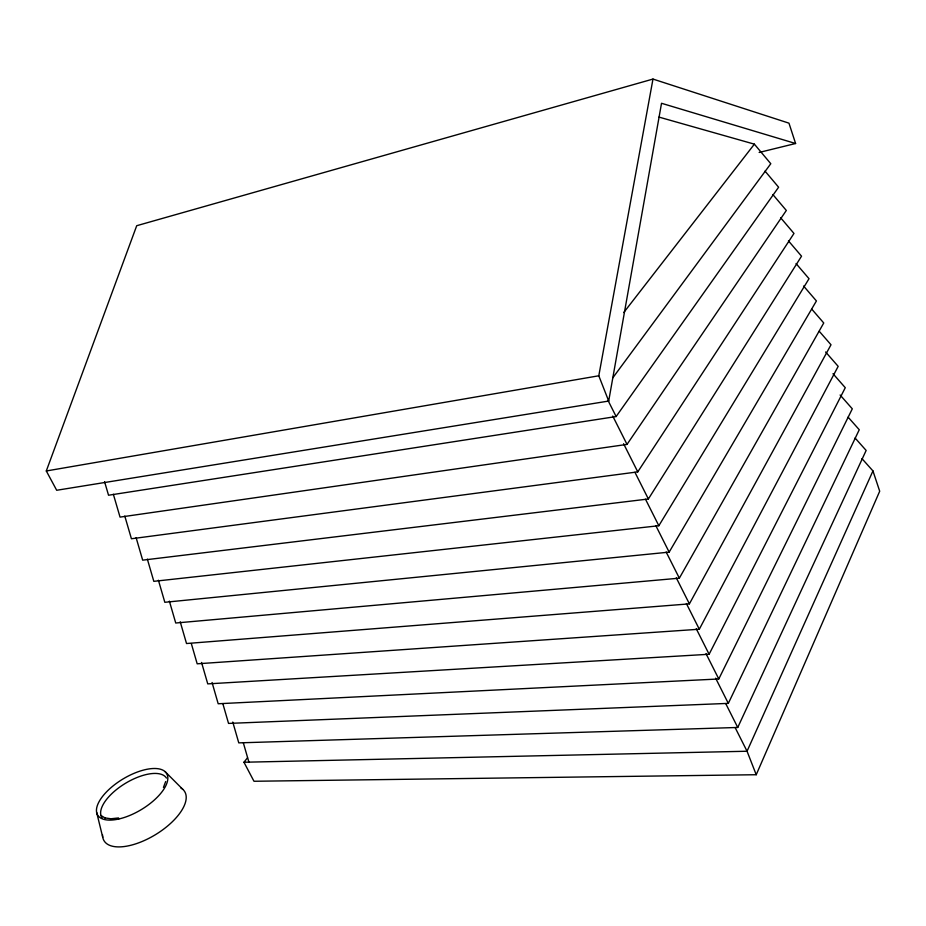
<?xml version="1.0" encoding="UTF-8"?>
<svg xmlns="http://www.w3.org/2000/svg" width="926" height="926" viewBox="0 0 926 926"><rect width="100%" height="100%" fill="white"/><g stroke="black" fill="none" stroke-linecap="round" stroke-linejoin="round"><path stroke-width="1.39" d="M608.695 401.051L661.523 103.284L795.596 143.507L788.964 123.158L652.98 79.069L136.712 225.713L46.3 470.975L56.683 490.271L608.695 401.051L598.798 375.782L652.98 79.069M163.439 787.401L165.673 781.556M247.52 757.769L243.955 762.237L253.979 781.266L756.229 774.726L879.7 491.22L872.952 470.929L861.967 458.636M872.952 470.929L747.05 751.241L756.229 774.726M232.773 722.048L238.769 742.872L737.744 727.466L866.146 450.441L855.068 437.998M222.83 703.61L228.537 723.414L728.322 703.378L859.259 429.745L848.1 417.14M212.054 682.485L218.189 703.76L718.784 678.978L852.302 408.829L840.113 395.008M201.555 662.46L207.748 683.886L709.108 654.265L845.276 387.705L832.995 373.71M191.335 643.582L197.18 663.815L699.315 629.229L838.169 366.349L825.622 351.984M180.211 621.786L186.52 643.524L689.395 603.868L831.004 344.773L819.255 331.276M169.377 601.124L175.732 623.013L679.348 578.171L823.746 322.977L811.905 309.307M158.415 580.232L164.828 602.294L669.162 552.127L816.419 300.95L803.571 286.03M147.35 559.119L153.82 581.343L658.837 525.736L809.023 278.691L796.059 263.574M136.11 537.636L142.673 560.161L648.374 498.987L801.534 256.189L788.466 240.887M124.79 516.06L131.423 538.758L637.771 471.878L793.976 233.445L780.641 217.76M113.354 494.252L120.044 517.113L627.018 444.399L786.324 210.457L772.874 194.564M104.569 481.682L108.539 495.236L616.126 416.538L778.604 187.214L765.038 171.125M612.804 377.82L770.791 163.717L754.377 144.155L658.965 117.093M623.719 312.571L754.377 144.155M759.158 152.454L795.596 143.507M46.3 470.975L598.798 375.782M118.586 817.936L110.923 818.769L104.858 817.889M243.955 762.237L747.05 751.241L735.14 727.593M100.865 815.436L105.043 817.947M165.025 771.555L182.735 789.288M607.965 400.345L616.126 416.538M612.746 416.052L627.018 444.399M623.58 443.716L637.771 471.878M634.923 472.283L648.374 498.987M645.48 499.207L658.837 525.736M655.886 525.771L669.162 552.127M666.153 551.989L679.348 578.171M676.293 577.847L689.395 603.868M686.386 603.544L699.315 629.229M696.259 628.742L709.108 654.265M706.006 653.617L718.784 678.978M715.636 678.168L728.322 703.378M725.764 703.667L737.744 727.466M243.341 742.837L248.897 762.133M96.628 812.287L102.74 837.289M102.057 817.785A37.839 16.842 -31.2 0 1 124.802 783.709A37.839 16.842 -31.2 0 1 166.437 778.072M180.801 787.899A47.226 21.541 -31.4 0 1 154.862 835.032A47.226 21.541 -31.4 0 1 102.543 834.835M118.759 819.012A40.281 17.837 -31.1 0 0 167.49 775.479A40.281 17.837 -31.1 0 0 110.206 788.35A40.281 17.837 -31.1 0 0 118.759 819.012"/></g></svg>
